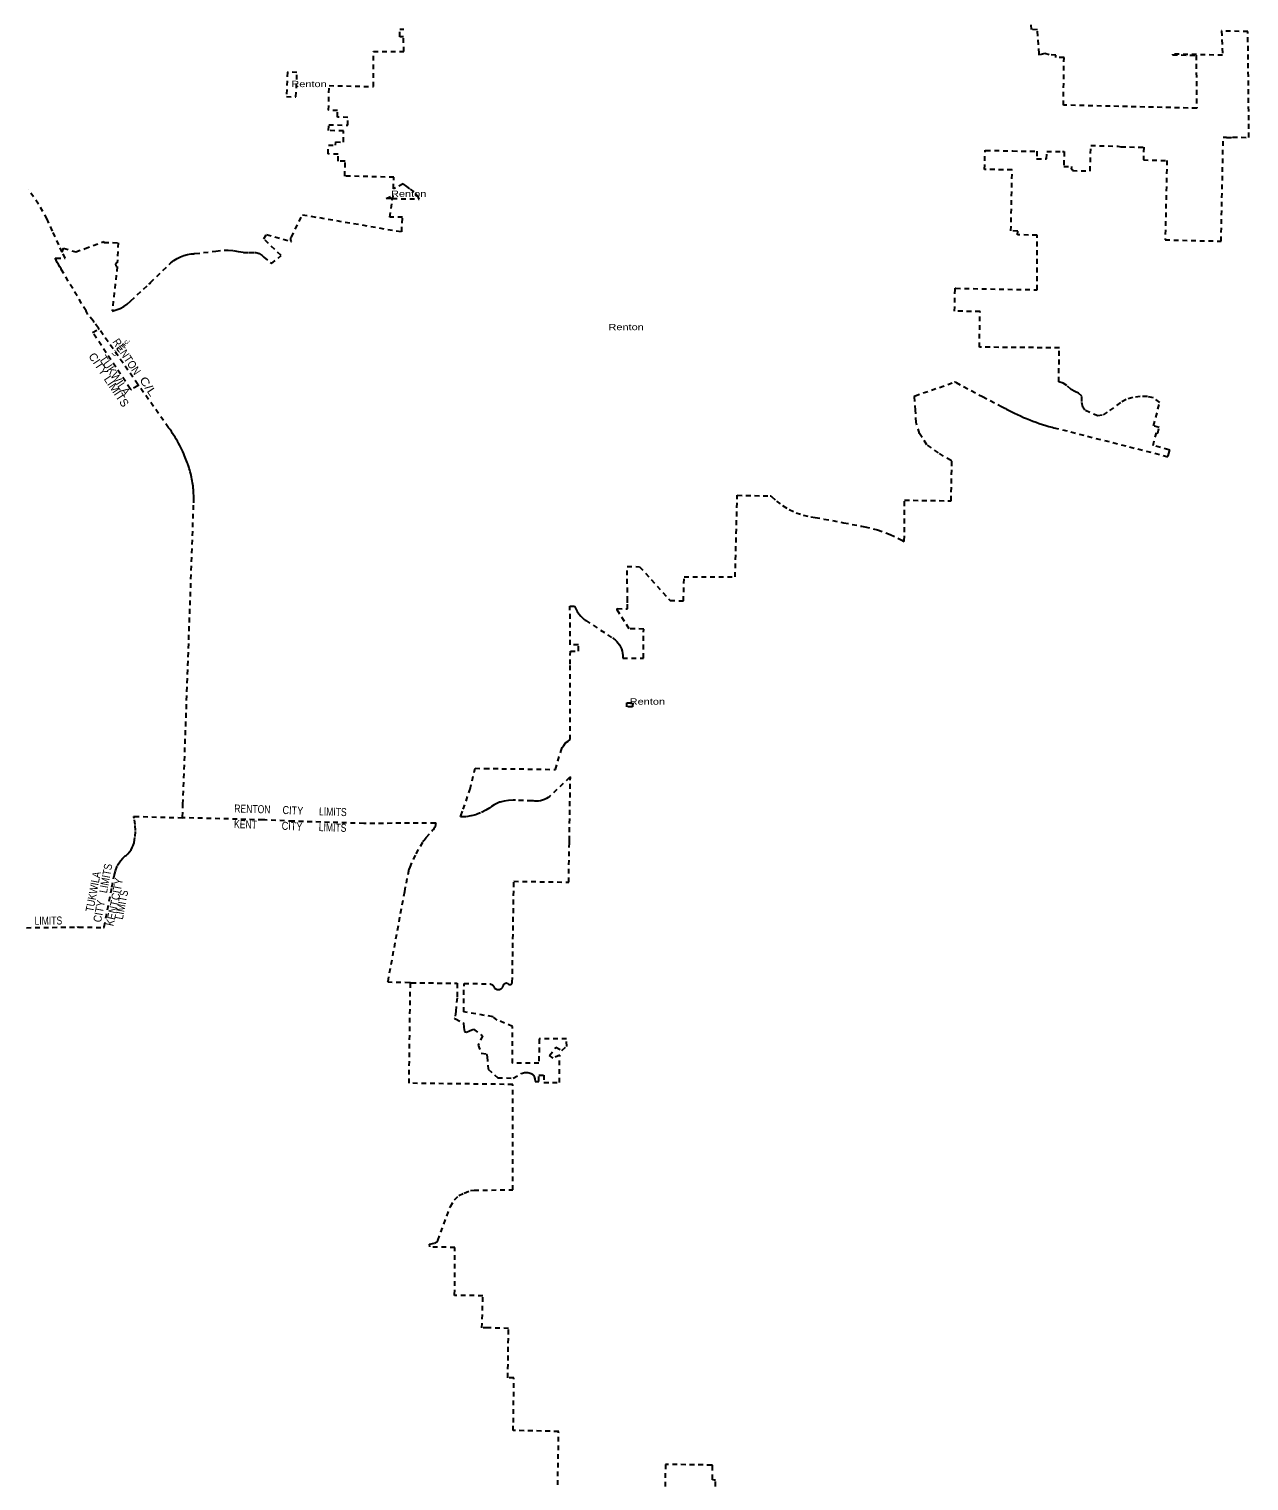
# Model space of a CAD drawing. Header units: feet. Extents: x -903180 to 1023491, y -707744 to 564635.
# Drawn here: x -312339 to -281908, y -35986 to 214 of the extents above; entities that cross this region are included whole.
import ezdxf

# ---------------------------------------------------------------- set-up
doc = ezdxf.new("R2010")
doc.units = ezdxf.units.FT
doc.header["$LTSCALE"] = 80
doc.linetypes.add('SHORT_DASHED', pattern=[2.7, 1.5, -1.2])
doc.layers.add('13', color=7, linetype='SHORT_DASHED', lineweight=40)
doc.layers.add('15', color=7, linetype='Continuous')
doc.layers.add('36', color=7, linetype='Continuous')

msp = doc.modelspace()

# ---------------------------------------------------------------- linework, layer by layer
at = {"layer": '13'}
for p, q in [((-287760.58, -9360.54), (-287685.11, -9397.15)), ((-299065.79, -17769.91), (-299035.84, -17701.97)), ((-300516.66, -23661.74), (-300511.15, -23649.22))]:
    msp.add_line(p, q, dxfattribs=at)
for points in [[(-286517.28, -2843.41), (-286527.63, -3209.63), (-286337.67, -3213.98), (-286339.65, -3283.95), (-286309.67, -3284.64), (-286310.52, -3314.63), (-285870.62, -3324.71), (-285852.69, -2689.97), (-285175.9, -2705.49), (-285101.14, -2722.21), (-284533.45, -2735.22), (-284542.34, -3050.09), (-283953.79, -3063.58), (-283998.58, -5043.08), (-282603.95, -5075.05), (-282549.04, -2479.23), (-282467.23, -2480.32), (-282467.13, -2487.49), (-282317.14, -2489.86), (-282317.07, -2482.32), (-281907.74, -2487.78), (-281935.35, 149.89), (-282590.93, 166.8), (-282566.52, -439.7), (-283811.94, -411.14), (-283811.77, -426.15), (-283226.57, -439.57), (-283211.4, -1760.26), (-286535.98, -1684.04), (-286520.77, -498.87), (-286724.42, -495.1), (-286725.28, -436.01), (-286894.24, -425.92), (-286996.55, -398.51), (-287143.19, -438.75), (-287141.19, -392.6), (-287185.56, 193.8), (-287334.98, 199.72), (-287343.57, 645.68)], [(-304877.77, -2901.25), (-304872.18, -2681.47), (-304691.97, -2685.04), (-304686.41, -2600.52), (-304494.57, -2605.02), (-304491.46, -2325.93), (-304871.67, -2316.69), (-304861.34, -2171.61), (-304386.64, -2182.61), (-304382.96, -1988.06), (-304642.48, -1981.62), (-304642.53, -1817.87), (-304866.3, -1812.35), (-304854.24, -1195.25), (-303746.09, -1222.66), (-303745.74, -343.65), (-302990.88, -347.88), (-302995.45, 22.79), (-303091.46, 23.04), (-303092.33, 212.02), (-302989.07, 214.69)], [(-287685.11, -9397.15), (-287608.57, -9432.68), (-287531.35, -9467.47), (-287453.89, -9500.23), (-287375.78, -9531.66), (-287296.96, -9562.38), (-287217.96, -9591.06), (-287138.44, -9618.33), (-287057.85, -9644.54), (-286977.31, -9669.06), (-286896.41, -9692.68), (-286814.85, -9714.53), (-286771.56, -9725.33), (-283955.05, -10439.9), (-283928.08, -10446.74), (-283922.22, -10424.97), (-283890.38, -10306.72), (-283885.12, -10287.16), (-283906.65, -10280.99), (-284300.97, -10168.05), (-284218.48, -9852.18), (-284182.41, -9860.67), (-284148.45, -9724.85), (-284288.14, -9681.09), (-284133.04, -9096.4), (-284293.29, -8981.52), (-284441.85, -8947.56), (-284620.13, -8947.56), (-284806.89, -8973.03), (-284972.42, -9023.96), (-285112.5, -9100.36), (-285443.57, -9342.3), (-285570.91, -9414.46), (-285677.02, -9431.44), (-286003.85, -9291.37), (-286054.79, -9214.97), (-286080.26, -9070.65), (-286080.26, -8943.32), (-286156.66, -8866.91), (-286250.04, -8824.47), (-286343.42, -8773.53), (-286453.78, -8675.91), (-286542.91, -8616.48), (-286654.42, -8578.34), (-286637.91, -7736.3), (-288632.32, -7717.73), (-288615.8, -6831.24), (-289250.96, -6821.07), (-289240.73, -6276.55), (-289240.23, -6250.1), (-289220.35, -6250.46), (-287194.84, -6286.95), (-287191.94, -4926.04), (-287679.46, -4917.26), (-287677.27, -4823.46), (-287846.26, -4820.23), (-287815.9, -3297.81), (-288501.39, -3287.69), (-288491.67, -2830.26), (-288491.25, -2810.06), (-288471.25, -2810.52), (-287802.35, -2826.04), (-287200.53, -2834.34), (-287204.48, -3018.97), (-286954.34, -3023), (-286950.68, -2838.31), (-286559.78, -2843.28), (-286517.28, -2843.41)], [(-303275.1, -4010.18), (-302608.7, -4026.51), (-302622.29, -3986.08), (-302729.27, -3847.91), (-302836.73, -3766.45), (-302916.09, -3714.07), (-303005.37, -3649.66), (-303250.94, -3769.45), (-303235.99, -3481.49), (-304461, -3451.99), (-304453.91, -3082.78), (-304629.73, -3079.19), (-304627.21, -2908.88), (-304877.77, -2901.25)], [(-311509.12, -5345.55), (-311596.21, -5165.68), (-311752.55, -4822.19), (-311886.78, -4525.44), (-312100.35, -4149.46), (-312352.06, -3797.86)], [(-311509.12, -5345.55), (-311477.42, -5246.61), (-311174.15, -5344.08), (-310940.27, -5259.19), (-310469.01, -5087.28), (-310468.85, -5107.41), (-310117.17, -5112.9), (-310136.31, -5612.56), (-310146.86, -5614.75), (-310159.72, -5621.31), (-310171.03, -5632.89), (-310178.48, -5652.18), (-310178.75, -5667.03), (-310177.21, -5675.65), (-310175.02, -5681.05), (-310166.15, -5694.43), (-310162.23, -5697.62), (-310149.7, -5705.55), (-310144.81, -5706.94), (-310137.28, -5709.01), (-310265.25, -6822.6), (-310260.73, -6820.19), (-310161.46, -6790.53), (-310065.83, -6750.65), (-309974.9, -6701), (-309889.65, -6642.12), (-309811.03, -6574.65), (-309798.29, -6562.28), (-309349.13, -6146.44), (-309328.88, -6127.69), (-309309.13, -6108.64), (-308798.41, -5615.95), (-308725.33, -5556.87), (-308646.48, -5505.75), (-308562.71, -5463.15), (-308474.95, -5429.55), (-308384.15, -5405.3), (-308291.32, -5390.67), (-308240.13, -5387.38), (-308220.06, -5386.1), (-308200.13, -5383.87), (-307681.89, -5326.09), (-307460.19, -5297.93), (-307372.99, -5297.55), (-307243.66, -5308.34), (-307116.17, -5332.59), (-306985.03, -5353.56), (-306844.02, -5361.61), (-306702.95, -5354.86), (-306677.28, -5357.25), (-306649, -5362.74), (-306621.45, -5371.15), (-306594.93, -5382.4), (-306569.73, -5396.36), (-306546.13, -5412.88), (-306524.38, -5431.77), (-306523.38, -5432.84), (-306504.68, -5452.88), (-306484.73, -5469.95), (-306294.03, -5633.14), (-306051.6, -5433.72), (-306484.21, -5020.4), (-306417.69, -4908.02), (-305808.42, -5079.68), (-305788.41, -5085.31), (-305801.77, -5065.31), (-305802.22, -5064.48), (-305805.78, -5055.86), (-305808.42, -5046.93), (-305810.12, -5037.76), (-305810.84, -5028.47), (-305810.59, -5019.15), (-305809.66, -5012.08), (-305804.08, -4992.09), (-305794.17, -4972.08), (-305519.02, -4416.04), (-303042.77, -4839.74), (-303022.45, -4479.27), (-303334.86, -4478.89), (-303275.1, -4010.18)], [(-310595.82, -7257.97), (-310609.26, -7239.99), (-310710.54, -7104.49), (-310725.45, -7084.54), (-310741.45, -7064.49), (-310869.33, -6904.25), (-310895.02, -6851.86), (-310901.5, -6838.66), (-310917.48, -6811.86), (-311527.31, -5789.87), (-311540.96, -5767.82), (-311572.72, -5713.49), (-311603.82, -5658.96), (-311633.86, -5604.06), (-311662.84, -5548.02), (-311676.11, -5521.66), (-311685.9, -5502.2), (-311666.17, -5501.69), (-311436.41, -5495.73), (-311509.12, -5345.55)], [(-309607.59, -8664.9), (-309627.59, -8678.18), (-309781.62, -8770.83), (-309797.53, -8780.39), (-309814.98, -8754.27), (-310753, -7350.1), (-310615.27, -7271.42), (-310595.82, -7257.97)], [(-309607.59, -8664.9), (-309621.64, -8644.9), (-310580.35, -7279.99), (-310595.82, -7257.97)], [(-308507.54, -19449.95), (-308507.03, -19429.81), (-308499.05, -19114.67), (-308231.01, -11596.12), (-308229.62, -11550.68), (-308229.26, -11504.97), (-308229.7, -11459.68), (-308230.64, -11413.91), (-308232.64, -11368.1), (-308235.43, -11323), (-308238.72, -11277.4), (-308243.11, -11231.75), (-308248.25, -11186.6), (-308254.18, -11141.15), (-308260.89, -11096.34), (-308268.13, -11051.41), (-308276.46, -11006.11), (-308285.59, -10961.53), (-308295.42, -10917.19), (-308305.84, -10872.89), (-308317.3, -10828.47), (-308329.33, -10784.57), (-308342.38, -10740.64), (-308355.92, -10697.38), (-308370.31, -10653.91), (-308377.63, -10633.21), (-308379.74, -10627.25), (-308392.91, -10593.21), (-308425.93, -10507.85), (-308440.28, -10470.74), (-308441.44, -10467.85), (-308457.41, -10428.29), (-308479.89, -10375.16), (-308503.66, -10321.89), (-308528.37, -10269.72), (-308553.55, -10218.04), (-308580.01, -10166.26), (-308607.04, -10115.37), (-308635.21, -10064.57), (-308664.5, -10014.54), (-308694.02, -9965.33), (-308724.79, -9916.07), (-308756.68, -9867.53), (-308788.78, -9819.84), (-308821.94, -9772.38), (-308855.58, -9726.49), (-309592.57, -8684.9), (-309607.59, -8664.9)], [(-299035.84, -17701.97), (-298994.75, -17645.28), (-298953.65, -17585.27), (-298893.67, -17537.47), (-298839.24, -17501.91), (-298839.53, -15622.64), (-298834.45, -15293.09), (-298634.52, -15294.38), (-298633.03, -15140.59), (-298838.46, -15136.04), (-298845.73, -14175.56), (-298729.28, -14177.81), (-298701.41, -14245.2), (-298666.65, -14309.3), (-298625.38, -14369.42), (-298578.06, -14424.9), (-298525.19, -14475.13), (-298487.42, -14504.15), (-298466.31, -14520.26), (-298447.42, -14533.23), (-297783.47, -14968.45), (-297763.38, -14981.62), (-297743.47, -14996.6), (-297718.84, -15015.13), (-297677.96, -15053.19), (-297641.28, -15095.31), (-297609.21, -15141.04), (-297582.09, -15189.87), (-297560.23, -15241.26), (-297543.86, -15294.66), (-297533.16, -15349.48), (-297528.25, -15405.12), (-297529.18, -15460.97), (-297530.2, -15473.58), (-297008.38, -15470.68), (-297006.73, -14745.18), (-297371.41, -14736.74), (-297667.93, -14268.62), (-297667.06, -14236.47), (-297409.27, -14243.06), (-297411.19, -14089.92), (-297411.57, -14059.44), (-297411.59, -14049.92), (-297418.04, -13182.91), (-297106.71, -13191.83), (-296346.53, -14034.8), (-296012.58, -14042.08), (-295998.82, -13440.64), (-294724.91, -13447.85), (-294673.45, -11411.19), (-293855.03, -11424.91), (-293835.02, -11425.25), (-293815.03, -11443.71), (-293695.05, -11554.51), (-293542.32, -11668.44), (-293378.52, -11765.78), (-293205.44, -11845.46), (-293024.98, -11906.62), (-292839.11, -11948.58), (-292726.76, -11964.24), (-292509.14, -12002.85), (-292019.21, -12095.3), (-291569.47, -12183.24), (-291491.53, -12197.22), (-291171.32, -12275.95), (-290861.09, -12387.73), (-290564.25, -12531.32), (-290525.94, -12552.92), (-290505.94, -12564.2), (-290505.35, -12544.21), (-290497.68, -11532.19), (-289339.32, -11547.87), (-289318.63, -10577.46), (-289318.21, -10557.8), (-289338.77, -10545.48), (-289654.81, -10356.18), (-289946.08, -10149.36), (-290129.76, -9867.31), (-290208.87, -9594.59), (-290227.2, -9288.37), (-290254.98, -8956.64), (-290256.71, -8936.02), (-290238.52, -8929.79), (-289255.27, -8593.15), (-289234.8, -8586.14), (-289215.27, -8596.61), (-288553.29, -8951.51), (-288083.99, -9193.76), (-288063.99, -9205.81), (-288043.99, -9216.1), (-287979.54, -9249.24), (-287959.54, -9259.53), (-287939.54, -9268.34), (-287836.11, -9321.72), (-287760.58, -9360.54)], [(-300511.15, -23649.22), (-300506.97, -23636.19), (-300504.95, -23627.25), (-300502.91, -23619.87), (-300500.12, -23612.75), (-300496.59, -23605.96), (-300492.38, -23599.58), (-300487.52, -23593.67), (-300482.07, -23588.3), (-300476.09, -23583.53), (-300469.64, -23579.42), (-300462.8, -23576), (-300455.64, -23573.31), (-300448.23, -23571.38), (-300440.67, -23570.24), (-300433.03, -23569.9), (-300425.39, -23570.36), (-300417.85, -23571.61), (-300410.47, -23573.65), (-300403.35, -23576.45), (-300397.44, -23579.51), (-300377.4, -23596.22), (-300357.44, -23608), (-300351.82, -23609.57), (-300346.05, -23610.54), (-300340.22, -23610.9), (-300334.38, -23610.65), (-300328.6, -23609.79), (-300322.94, -23608.34), (-300317.47, -23606.3), (-300312.23, -23603.69), (-300307.3, -23600.56), (-300302.73, -23596.93), (-300298.55, -23592.83), (-300294.83, -23588.33), (-300291.6, -23583.46), (-300288.9, -23578.28), (-300286.75, -23572.84), (-300285.18, -23567.21), (-300284.21, -23561.45), (-300283.85, -23555.62), (-300283.86, -23553.86), (-300246, -21035.11), (-298876.21, -21056.3), (-298860.75, -20063.5), (-298860.37, -20043.5), (-298860.06, -20023.5), (-298835.57, -18451.47), (-298835.87, -18431.47), (-298855.87, -18450.28), (-299336.2, -18902.26), (-299354.57, -18918.25), (-299388.9, -18945.49), (-299432.49, -18973.2), (-299478.75, -18996.19), (-299527.15, -19014.23), (-299577.18, -19027.1), (-299628.28, -19034.68), (-299679.89, -19036.88), (-299714.79, -19034.7), (-299721.42, -19034.29), (-299754.79, -19031.95), (-299792.52, -19029.31), (-300205.48, -19016.24), (-300224.29, -19015.65), (-300245.48, -19015.1), (-300263.35, -19014.63), (-300377.31, -19019.68), (-300490.12, -19036.61), (-300582.29, -19060.51), (-300601.39, -19065.46), (-300622.29, -19073.87), (-300671.52, -19093.7), (-300737.46, -19128.67), (-300799.39, -19170.35), (-300800.29, -19171.05), (-300817.17, -19184.24), (-300840.29, -19199.19), (-300944.74, -19265.28), (-301076.21, -19330.32), (-301195.84, -19374.63), (-301319.44, -19406.2), (-301445.67, -19424.67), (-301522.24, -19429.39), (-301551.31, -19427.58), (-301572.28, -19426.27), (-301564.2, -19403.53), (-301505.74, -19239.02), (-301348.92, -18778.8), (-301341.71, -18757.65), (-301337.54, -18738.8), (-301213.06, -18217.18), (-300976.4, -18221.72), (-299207.86, -18245.58), (-299065.79, -17769.91)], [(-312405.42, -22191.92), (-311137.45, -22176.27), (-311117.45, -22174.25), (-311097.45, -22174.62), (-310481.48, -22188.71), (-310464.74, -22189.19), (-310460.91, -22169.17), (-310272.22, -21181.74), (-310212.99, -20897.33), (-310179.45, -20770.85), (-310132.87, -20648.58), (-310109.03, -20597.77), (-310058.93, -20526.96), (-310001.71, -20461.77), (-309937.98, -20402.92), (-309919.54, -20388.03), (-309873.17, -20346.37), (-309831.41, -20300.1), (-309794.72, -20249.71), (-309763.5, -20195.76), (-309738.08, -20138.85), (-309718.76, -20079.59), (-309714.93, -20064.62), (-309691.77, -19916.66), (-309684.21, -19767.1), (-309692.31, -19617.56), (-309716, -19469.69), (-309724.78, -19432.52), (-309728.65, -19416.11), (-309709.5, -19416.64), (-308507.54, -19449.95)], [(-302825, -23562.7), (-302845.02, -23562.36), (-303366.3, -23553.55), (-303385.66, -23553.22), (-303382.6, -23533.21), (-302968.31, -21291.93), (-302866.32, -20778.07), (-302862.33, -20761.41), (-302854.84, -20738.07), (-302835.52, -20686.61), (-302683.65, -20348.66), (-302509, -20048.57), (-302498.17, -20028.57), (-302482.95, -20008.57), (-302430.03, -19939.05), (-302290.58, -19782.58), (-302272.76, -19762.58), (-302252.76, -19743.26), (-302234.83, -19719.04), (-302217.08, -19688.9), (-302202.58, -19657.08), (-302191.48, -19623.91), (-302188.34, -19609.76), (-302183.92, -19586.42), (-302203.91, -19586.48), (-303983.94, -19591.81), (-305748.27, -19538.43), (-306459.46, -19503.79), (-306479.44, -19506.17), (-306499.46, -19505.62), (-308507.54, -19449.95)], [(-299182.52, -37810.97), (-299126.54, -34751.85), (-300259.64, -34727.66), (-300257.4, -34528.86), (-300242.61, -33412.37), (-300396.04, -33412.28), (-300377.38, -32182.24), (-300890.37, -32169.84), (-301040.43, -32169.52), (-301015.92, -31367.79), (-301701.92, -31358.73), (-301721.92, -31358.47), (-301721.82, -31338.47), (-301716.22, -30164.45), (-302344.65, -30151.76), (-302349.15, -30084.72), (-302221.29, -30054.76), (-302166.32, -30027.25), (-302137.76, -29987.96), (-301826.77, -29144.93), (-301727.06, -28976.58), (-301614.29, -28870.37), (-301482.31, -28807.48), (-301329.81, -28746.44), (-301235.97, -28733.03), (-300267.5, -28730.1), (-300271.12, -26100.06), (-302858.97, -26070.66), (-302825.29, -23583.85), (-302825, -23562.7)], [(-302825, -23562.7), (-302805.02, -23564.06), (-301659.57, -23576.05), (-301662.3, -23938.52), (-301692.38, -24281.45), (-301718.75, -24437.87), (-301722.12, -24457.87), (-301702.12, -24467.9), (-301504.12, -24567.15), (-301495.23, -24683.55), (-301477.23, -24777.93), (-301424.41, -24793.55), (-301353.68, -24764.59), (-301252.48, -24723.14), (-301029.11, -24886.84), (-301138.67, -25121.04), (-301058.66, -25323.29), (-300923.97, -25334.96), (-300908.7, -25404.69), (-300884.43, -25717.88), (-300645.62, -25934.11), (-300263.37, -25942.7), (-300059.31, -25830.93), (-300033.34, -25818.76), (-300006.25, -25809.38), (-299978.32, -25802.88), (-299949.87, -25799.33), (-299921.2, -25798.78), (-299892.63, -25801.22), (-299864.47, -25806.64), (-299837.03, -25814.97), (-299810.61, -25826.13), (-299793.41, -25835.25), (-299780.24, -25845.68), (-299768.23, -25857.42), (-299757.52, -25870.36), (-299748.22, -25884.34), (-299740.44, -25899.22), (-299734.25, -25914.83), (-299733.17, -25918.67), (-299728.18, -25938.75), (-299725.6, -25958.67), (-299716.88, -26025.87), (-299622.43, -26025.44), (-299622.05, -25868.38), (-299493, -25868.33), (-299496.56, -26049.58), (-299109.37, -26054.95), (-299101.5, -25371.74), (-299264.81, -25446.08), (-299352.81, -25379.9), (-299197.96, -25171.18), (-299046.03, -25249.58), (-298925.65, -25152.37), (-298928.71, -24965.66), (-299614.08, -24966.59), (-299620.11, -25570.71), (-300279.12, -25571.52), (-300275.63, -24652.18), (-300660, -24494.7), (-300763.62, -24410.93), (-301496.7, -24293.48), (-301487.08, -23581.87), (-300845.53, -23591.24), (-300833.74, -23592.86), (-300822.18, -23595.7), (-300810.98, -23599.74), (-300800.26, -23604.92), (-300790.14, -23611.2), (-300780.74, -23618.5), (-300772.15, -23626.74), (-300769.21, -23630.22), (-300755.16, -23650.24), (-300745.18, -23670.22), (-300742.68, -23674.51), (-300734.59, -23685.54), (-300725.39, -23695.67), (-300715.19, -23704.78), (-300704.09, -23712.78), (-300692.21, -23719.57), (-300679.69, -23725.09), (-300666.67, -23729.26), (-300653.27, -23732.05), (-300639.66, -23733.42), (-300625.98, -23733.37), (-300612.38, -23731.88), (-300599.01, -23728.98), (-300586.02, -23724.7), (-300573.54, -23719.09), (-300561.72, -23712.2), (-300550.69, -23704.11), (-300540.56, -23694.92), (-300531.45, -23684.71), (-300523.45, -23673.61), (-300516.66, -23661.74)], [(-295262.32, -39577.42), (-295215.86, -35962.56), (-295235.89, -35962.26), (-295273.23, -35961.7), (-295292.16, -35961.42), (-295291.92, -35941.4), (-295287.94, -35610.64), (-295287.7, -35590.64), (-295307.7, -35590.34), (-296462.66, -35573.25), (-296486.54, -36797.48)]]:
    msp.add_lwpolyline(points, dxfattribs=at)
for points in [[(-305679.53, -1476.36), (-305655.13, -866.51), (-305891.31, -858.73), (-305915.7, -1470.8)], [(-303275.1, -4010.18), (-303429.65, -4008.64), (-303266.76, -3936.35)], [(-297282.44, -16686.21), (-297427.44, -16683.95), (-297424.26, -16583.99), (-297279.27, -16586.24)]]:
    msp.add_lwpolyline(points, close=True, dxfattribs=at)

# ---------------------------------------------------------------- texts
at = {"layer": '15'}
for s, height, rotation, width, p in [('RENTON', 200, 303.744, 0.9, (-310269.09, -7586.41)), ('TUKWILA', 201.1, 303.744, 0.95, (-310600.72, -8001.16)), ('C/L', 200, 303.744, 1.25, (-309595.78, -8533.63)), ('RENTON', 200, 358.411, 0.8, (-307221.3, -19318.68)), ('CITY', 200, 357.212, 0.85, (-306020.33, -19354.27)), ('KENT', 200, 358.412, 0.8, (-307227.5, -19706.94)), ('CITY', 200, 357.212, 0.85, (-306040.95, -19747.41)), ('LIMITS', 200, 358.267, 0.8, (-305107.4, -19389.91)), ('LIMITS', 200, 358.267, 0.8, (-305113.75, -19783.05)), ('LIMITS', 201.1, 79.181, 0.85, (-310395.92, -21340.77)), ('TUKWILA', 201.1, 79.182, 0.85, (-310735.44, -21812.13)), ('CITY', 201.1, 79.224, 0.9, (-310096.51, -21518.64)), ('LIMITS', 201.1, 79.224, 0.85, (-309999.84, -21998.81)), ('CITY', 201.1, 79.181, 0.9, (-310544.32, -22071.63)), ('KENT', 201.1, 77.505, 0.9, (-310233.53, -22165.66)), ('LIMITS', 200, 0.707, 0.8, (-312199.63, -22120.24))]:
    msp.add_text(s, height=height, rotation=rotation, dxfattribs=dict(at, width=width)).set_placement(p)
msp.add_text('CITY LIMITS', height=201.1, rotation=303.744, dxfattribs=at).set_placement((-310864.07, -7941.32))
at = {"layer": '36', "width": 1.3}
for p in [(-305795, -1234.16), (-303309.61, -3970.54), (-297885.76, -7294.48), (-297355.41, -16631.22)]:
    msp.add_text('Renton', height=157.5, dxfattribs=at).set_placement(p)
at = {"layer": '36', "width": 1.35}
msp.add_text('Uninc.', height=113, rotation=45, dxfattribs=at).set_placement((-310213.21, -7961.11))

doc.saveas('drawing.dxf')
